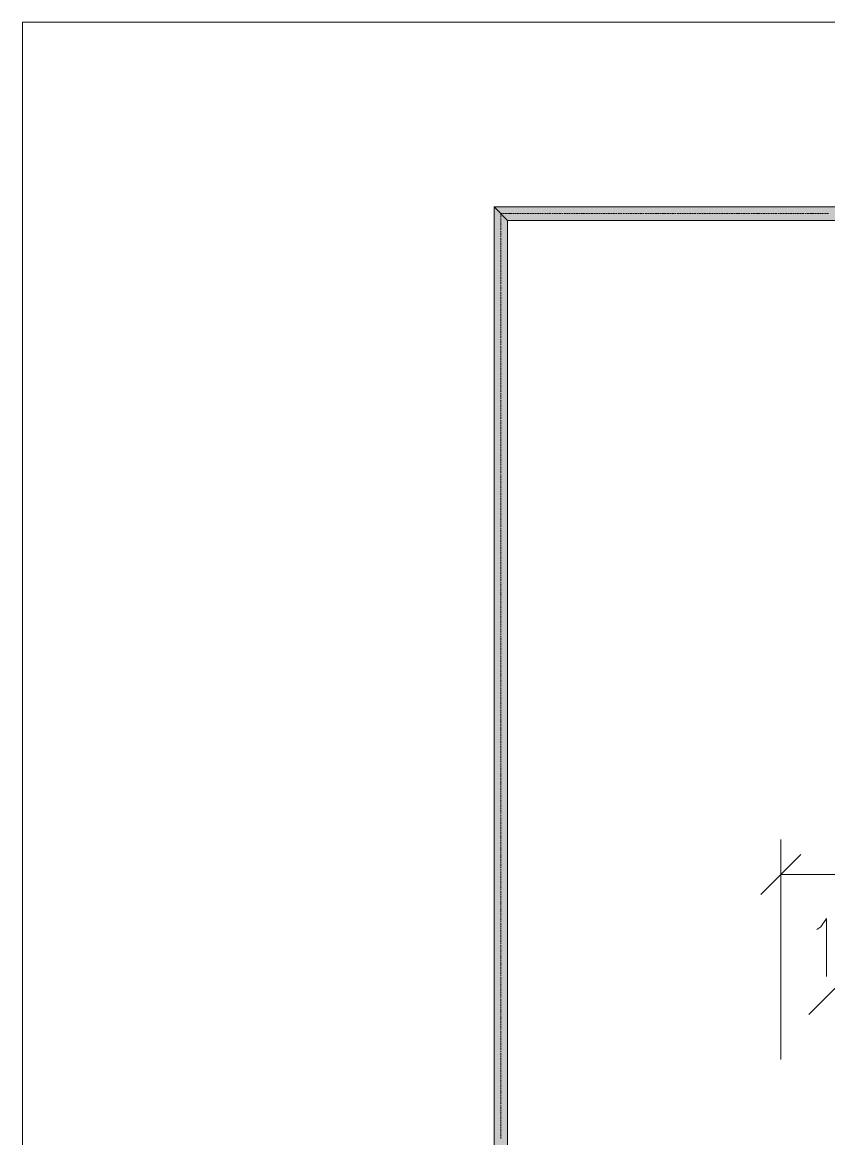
# Model space of a CAD drawing. Header units: millimetres. Extents: x -4415 to 173792, y -78716 to 47289.
# Drawn here: x -4415 to 8226, y 29781 to 47289 of the extents above; entities that cross this region are included whole.
import ezdxf

# ---------------------------------------------------------------- set-up
doc = ezdxf.new("R2010")
doc.units = ezdxf.units.MM

msp = doc.modelspace()

# ---------------------------------------------------------------- hatches: boundary and pattern name
h = msp.add_hatch(color=0)
h.dxf.hatch_style = 2
h.paths.add_polyline_path([(170896, 44393), (170687, 44183), (3191, 44183), (2980, 44393)])
h = msp.add_hatch(color=0)
h.dxf.hatch_style = 2
h.paths.add_polyline_path([(2980, 44393), (3191, 44183), (3191, -75611), (2980, -75821)])

# ---------------------------------------------------------------- linework, layer by layer
at = {"color": 0, "lineweight": 0}
for points in [[(-4415, -78716), (173792, -78716), (173792, 47289), (-4415, 47289)], [(170896, 44393), (170687, 44183), (3191, 44183), (2980, 44393)], [(2980, 44393), (3191, 44183), (3191, -75611), (2980, -75821)]]:
    msp.add_lwpolyline(points, close=True, dxfattribs=at)
for points in [[(3085, 44288), (3104, 44288)], [(3085, 44263), (3085, 44288)], [(3085, 44225), (3085, 44253)], [(3085, 44186), (3085, 44214)], [(3085, 44147), (3085, 44175)], [(3085, 44109), (3085, 44137)], [(3114, 44288), (3142, 44288)], [(3153, 44288), (3181, 44288)], [(3192, 44288), (3220, 44288)], [(3230, 44288), (3257, 44288)], [(3269, 44288), (3296, 44288)], [(3308, 44288), (3334, 44288)], [(3345, 44288), (3373, 44288)], [(3384, 44288), (3412, 44288)], [(3422, 44288), (3450, 44288)], [(3461, 44288), (3489, 44288)], [(3500, 44288), (3527, 44288)], [(3538, 44288), (3565, 44288)], [(3577, 44288), (3604, 44288)], [(3615, 44288), (3642, 44288)], [(3653, 44288), (3681, 44288)], [(3692, 44288), (3720, 44288)], [(3730, 44288), (3758, 44288)], [(3769, 44288), (3797, 44288)], [(3808, 44288), (3835, 44288)], [(3846, 44288), (3873, 44288)], [(3885, 44288), (3912, 44288)], [(3923, 44288), (3951, 44288)], [(3961, 44288), (3989, 44288)], [(4000, 44288), (4028, 44288)], [(4039, 44288), (4066, 44288)], [(4077, 44288), (4104, 44288)], [(4116, 44288), (4143, 44288)], [(4155, 44288), (4181, 44288)], [(4192, 44288), (4220, 44288)], [(4231, 44288), (4259, 44288)], [(4269, 44288), (4297, 44288)], [(4308, 44288), (4336, 44288)], [(4347, 44288), (4375, 44288)], [(4385, 44288), (4412, 44288)], [(4424, 44288), (4451, 44288)], [(4463, 44288), (4489, 44288)], [(4500, 44288), (4528, 44288)], [(4539, 44288), (4567, 44288)], [(4577, 44288), (4605, 44288)], [(4616, 44288), (4644, 44288)], [(4655, 44288), (4682, 44288)], [(4693, 44288), (4720, 44288)], [(4732, 44288), (4759, 44288)], [(4770, 44288), (4798, 44288)], [(4808, 44288), (4836, 44288)], [(4847, 44288), (4875, 44288)], [(4886, 44288), (4913, 44288)], [(4924, 44288), (4952, 44288)], [(4963, 44288), (4990, 44288)], [(5002, 44288), (5028, 44288)], [(5039, 44288), (5067, 44288)], [(5078, 44288), (5106, 44288)], [(5116, 44288), (5144, 44288)], [(5155, 44288), (5183, 44288)], [(5194, 44288), (5222, 44288)], [(5232, 44288), (5259, 44288)], [(5271, 44288), (5298, 44288)], [(5310, 44288), (5336, 44288)], [(5347, 44288), (5375, 44288)], [(5386, 44288), (5414, 44288)], [(5424, 44288), (5452, 44288)], [(5463, 44288), (5491, 44288)], [(5502, 44288), (5530, 44288)], [(5540, 44288), (5567, 44288)], [(5579, 44288), (5606, 44288)], [(5617, 44288), (5645, 44288)], [(5655, 44288), (5683, 44288)], [(5694, 44288), (5722, 44288)], [(5733, 44288), (5760, 44288)], [(5771, 44288), (5799, 44288)], [(5810, 44288), (5837, 44288)], [(5849, 44288), (5875, 44288)], [(5887, 44288), (5914, 44288)], [(5925, 44288), (5953, 44288)], [(5963, 44288), (5991, 44288)], [(6002, 44288), (6030, 44288)], [(6041, 44288), (6069, 44288)], [(6079, 44288), (6106, 44288)], [(6118, 44288), (6145, 44288)], [(6157, 44288), (6183, 44288)], [(6194, 44288), (6222, 44288)], [(6233, 44288), (6261, 44288)], [(6271, 44288), (6299, 44288)], [(6310, 44288), (6338, 44288)], [(6349, 44288), (6377, 44288)], [(6387, 44288), (6414, 44288)], [(6426, 44288), (6453, 44288)], [(6465, 44288), (6492, 44288)], [(6502, 44288), (6530, 44288)], [(6541, 44288), (6569, 44288)], [(6580, 44288), (6607, 44288)], [(6618, 44288), (6646, 44288)], [(6657, 44288), (6684, 44288)], [(6695, 44288), (6722, 44288)], [(6734, 44288), (6761, 44288)], [(6772, 44288), (6800, 44288)], [(6810, 44288), (6838, 44288)], [(6849, 44288), (6877, 44288)], [(6888, 44288), (6916, 44288)], [(6926, 44288), (6954, 44288)], [(6965, 44288), (6992, 44288)], [(7004, 44288), (7030, 44288)], [(7042, 44288), (7069, 44288)], [(7080, 44288), (7108, 44288)], [(7118, 44288), (7146, 44288)], [(7157, 44288), (7185, 44288)], [(7196, 44288), (7224, 44288)], [(7234, 44288), (7261, 44288)], [(7273, 44288), (7300, 44288)], [(7312, 44288), (7339, 44288)], [(7349, 44288), (7377, 44288)], [(7388, 44288), (7416, 44288)], [(7427, 44288), (7454, 44288)], [(7465, 44288), (7493, 44288)], [(7504, 44288), (7532, 44288)], [(7542, 44288), (7569, 44288)], [(7581, 44288), (7608, 44288)], [(7619, 44288), (7647, 44288)], [(7657, 44288), (7685, 44288)], [(7696, 44288), (7724, 44288)], [(7735, 44288), (7763, 44288)], [(7773, 44288), (7801, 44288)], [(7812, 44288), (7839, 44288)], [(7851, 44288), (7877, 44288)], [(7889, 44288), (7916, 44288)], [(7927, 44288), (7955, 44288)], [(7965, 44288), (7993, 44288)], [(8004, 44288), (8032, 44288)], [(8043, 44288), (8071, 44288)], [(8081, 44288), (8108, 44288)], [(8120, 44288), (8147, 44288)], [(8159, 44288), (8186, 44288)], [(8196, 44288), (8224, 44288)], [(3085, 44070), (3085, 44098)], [(3085, 44033), (3085, 44059)], [(3085, 43994), (3085, 44021)], [(3085, 43955), (3085, 43982)], [(3085, 43917), (3085, 43945)], [(3085, 43878), (3085, 43906)], [(3085, 43839), (3085, 43867)], [(3085, 43801), (3085, 43829)], [(3085, 43763), (3085, 43790)], [(3085, 43725), (3085, 43751)], [(3085, 43686), (3085, 43713)], [(3085, 43647), (3085, 43675)], [(3085, 43609), (3085, 43636)], [(3085, 43570), (3085, 43598)], [(3085, 43531), (3085, 43559)], [(3085, 43493), (3085, 43521)], [(3085, 43455), (3085, 43482)], [(3085, 43416), (3085, 43443)], [(3085, 43378), (3085, 43405)], [(3085, 43339), (3085, 43367)], [(3085, 43300), (3085, 43328)], [(3085, 43262), (3085, 43290)], [(3085, 43223), (3085, 43251)], [(3085, 43186), (3085, 43212)], [(3085, 43147), (3085, 43174)], [(3085, 43108), (3085, 43135)], [(3085, 43070), (3085, 43098)], [(3085, 43031), (3085, 43059)], [(3085, 42992), (3085, 43020)], [(3085, 42954), (3085, 42982)], [(3085, 42915), (3085, 42943)], [(3085, 42878), (3085, 42904)], [(3085, 42839), (3085, 42866)], [(3085, 42800), (3085, 42828)], [(3085, 42762), (3085, 42789)], [(3085, 42723), (3085, 42751)], [(3085, 42684), (3085, 42712)], [(3085, 42646), (3085, 42674)], [(3085, 42608), (3085, 42635)], [(3085, 42569), (3085, 42596)], [(3085, 42531), (3085, 42558)], [(3085, 42492), (3085, 42520)], [(3085, 42453), (3085, 42481)], [(3085, 42415), (3085, 42443)], [(3085, 42376), (3085, 42404)], [(3085, 42339), (3085, 42365)], [(3085, 42300), (3085, 42327)], [(3085, 42261), (3085, 42288)], [(3085, 42223), (3085, 42251)], [(3085, 42184), (3085, 42212)], [(3085, 42145), (3085, 42173)], [(3085, 42107), (3085, 42135)], [(3085, 42068), (3085, 42096)], [(3085, 42031), (3085, 42057)], [(3085, 41992), (3085, 42019)], [(3085, 41953), (3085, 41980)], [(3085, 41915), (3085, 41942)], [(3085, 41876), (3085, 41904)], [(3085, 41837), (3085, 41865)], [(3085, 41799), (3085, 41827)], [(3085, 41761), (3085, 41788)], [(3085, 41722), (3085, 41749)], [(3085, 41684), (3085, 41711)], [(3085, 41645), (3085, 41673)], [(3085, 41606), (3085, 41634)], [(3085, 41568), (3085, 41596)], [(3085, 41529), (3085, 41557)], [(3085, 41491), (3085, 41518)], [(3085, 41453), (3085, 41480)], [(3085, 41414), (3085, 41441)], [(3085, 41376), (3085, 41403)], [(3085, 41337), (3085, 41365)], [(3085, 41298), (3085, 41326)], [(3085, 41260), (3085, 41288)], [(3085, 41221), (3085, 41249)], [(3085, 41184), (3085, 41210)], [(3085, 41145), (3085, 41172)], [(3085, 41106), (3085, 41133)], [(3085, 41068), (3085, 41096)], [(3085, 41029), (3085, 41057)], [(3085, 40990), (3085, 41018)], [(3085, 40952), (3085, 40980)], [(3085, 40913), (3085, 40941)], [(3085, 40875), (3085, 40902)], [(3085, 40837), (3085, 40864)], [(3085, 40798), (3085, 40826)], [(3085, 40760), (3085, 40787)], [(3085, 40721), (3085, 40749)], [(3085, 40682), (3085, 40710)], [(3085, 40644), (3085, 40671)], [(3085, 40606), (3085, 40633)], [(3085, 40567), (3085, 40594)], [(3085, 40529), (3085, 40556)], [(3085, 40490), (3085, 40518)], [(3085, 40451), (3085, 40479)], [(3085, 40413), (3085, 40441)], [(3085, 40374), (3085, 40402)], [(3085, 40337), (3085, 40363)], [(3085, 40298), (3085, 40325)], [(3085, 40259), (3085, 40286)], [(3085, 40221), (3085, 40249)], [(3085, 40182), (3085, 40210)], [(3085, 40143), (3085, 40171)], [(3085, 40105), (3085, 40133)], [(3085, 40066), (3085, 40094)], [(3085, 40028), (3085, 40055)], [(3085, 39990), (3085, 40017)], [(3085, 39951), (3085, 39978)], [(3085, 39913), (3085, 39940)], [(3085, 39874), (3085, 39902)], [(3085, 39835), (3085, 39863)], [(3085, 39797), (3085, 39824)], [(3085, 39759), (3085, 39786)], [(3085, 39720), (3085, 39747)], [(3085, 39682), (3085, 39709)], [(3085, 39643), (3085, 39671)], [(3085, 39604), (3085, 39632)], [(3085, 39566), (3085, 39594)], [(3085, 39527), (3085, 39555)], [(3085, 39488), (3085, 39516)], [(3085, 39451), (3085, 39478)], [(3085, 39412), (3085, 39439)], [(3085, 39374), (3085, 39400)], [(3085, 39335), (3085, 39363)], [(3085, 39296), (3085, 39324)], [(3085, 39258), (3085, 39286)], [(3085, 39219), (3085, 39247)], [(3085, 39181), (3085, 39208)], [(3085, 39143), (3085, 39170)], [(3085, 39104), (3085, 39131)], [(3085, 39066), (3085, 39093)], [(3085, 39027), (3085, 39055)], [(3085, 38988), (3085, 39016)], [(3085, 38950), (3085, 38977)], [(3085, 38911), (3085, 38939)], [(3085, 38873), (3085, 38900)], [(3085, 38835), (3085, 38862)], [(3085, 38796), (3085, 38824)], [(3085, 38757), (3085, 38785)], [(3085, 38719), (3085, 38747)], [(3085, 38680), (3085, 38708)], [(3085, 38641), (3085, 38669)], [(3085, 38604), (3085, 38631)], [(3085, 38565), (3085, 38592)], [(3085, 38527), (3085, 38553)], [(3085, 38488), (3085, 38516)], [(3085, 38449), (3085, 38477)], [(3085, 38411), (3085, 38439)], [(3085, 38372), (3085, 38400)], [(3085, 38333), (3085, 38361)], [(3085, 38296), (3085, 38323)], [(3085, 38257), (3085, 38284)], [(3085, 38219), (3085, 38246)], [(3085, 38180), (3085, 38208)], [(3085, 38141), (3085, 38169)], [(3085, 38103), (3085, 38131)], [(3085, 38064), (3085, 38092)], [(3085, 38026), (3085, 38053)], [(3085, 37988), (3085, 38015)], [(3085, 37949), (3085, 37976)], [(3085, 37910), (3085, 37938)], [(3085, 37872), (3085, 37900)], [(3085, 37833), (3085, 37861)], [(3085, 37795), (3085, 37822)], [(3085, 37757), (3085, 37784)], [(3085, 37718), (3085, 37745)], [(3085, 37680), (3085, 37706)], [(3085, 37641), (3085, 37669)], [(3085, 37602), (3085, 37630)], [(3085, 37564), (3085, 37592)], [(3085, 37525), (3085, 37553)], [(3085, 37486), (3085, 37514)], [(3085, 37449), (3085, 37476)], [(3085, 37410), (3085, 37437)], [(3085, 37372), (3085, 37398)], [(3085, 37333), (3085, 37361)], [(3085, 37294), (3085, 37322)], [(3085, 37256), (3085, 37284)], [(3085, 37217), (3085, 37245)], [(3085, 37179), (3085, 37206)], [(3085, 37141), (3085, 37168)], [(3085, 37102), (3085, 37129)], [(3085, 37063), (3085, 37091)], [(3085, 37025), (3085, 37053)], [(3085, 36986), (3085, 37014)], [(3085, 36948), (3085, 36975)], [(3085, 36909), (3085, 36937)], [(3085, 36871), (3085, 36898)], [(3085, 36833), (3085, 36859)], [(3085, 36794), (3085, 36821)], [(3085, 36755), (3085, 36783)], [(3085, 36717), (3085, 36745)], [(3085, 36678), (3085, 36706)], [(3085, 36639), (3085, 36667)], [(3085, 36602), (3085, 36629)], [(3085, 36563), (3085, 36590)], [(3085, 36525), (3085, 36551)], [(3085, 36486), (3085, 36514)], [(3085, 36447), (3085, 36475)], [(3085, 36409), (3085, 36437)], [(3085, 36370), (3085, 36398)], [(3085, 36331), (3085, 36359)], [(3085, 36294), (3085, 36321)], [(3085, 36255), (3085, 36282)], [(3085, 36216), (3085, 36244)], [(3085, 36178), (3085, 36206)], [(3085, 36139), (3085, 36167)], [(3085, 36101), (3085, 36128)], [(3085, 36062), (3085, 36090)], [(3085, 36024), (3085, 36051)], [(3085, 35986), (3085, 36013)], [(3085, 35947), (3085, 35974)], [(3085, 35908), (3085, 35936)], [(3085, 35870), (3085, 35898)], [(3085, 35831), (3085, 35859)], [(3085, 35792), (3085, 35820)], [(3085, 35755), (3085, 35782)], [(3085, 35716), (3085, 35743)], [(3085, 35678), (3085, 35704)], [(3085, 35639), (3085, 35667)], [(3085, 35600), (3085, 35628)], [(3085, 35562), (3085, 35590)], [(3085, 35523), (3085, 35551)], [(3085, 35484), (3085, 35512)], [(3085, 35447), (3085, 35474)], [(3085, 35408), (3085, 35435)], [(3085, 35369), (3085, 35396)], [(3085, 35331), (3085, 35359)], [(3085, 35292), (3085, 35320)], [(3085, 35254), (3085, 35281)], [(3085, 35215), (3085, 35243)], [(3085, 35177), (3085, 35204)], [(3085, 35139), (3085, 35166)], [(3085, 35100), (3085, 35127)], [(3085, 35061), (3085, 35089)], [(3085, 35023), (3085, 35051)], [(3085, 34984), (3085, 35012)], [(3085, 34945), (3085, 34973)], [(3085, 34907), (3085, 34935)], [(3085, 34869), (3085, 34896)], [(3085, 34831), (3085, 34857)], [(3085, 34792), (3085, 34819)], [(3085, 34753), (3085, 34781)], [(3085, 34715), (3085, 34743)], [(3085, 34676), (3085, 34704)], [(3085, 34637), (3085, 34665)], [(3085, 34600), (3085, 34627)], [(3085, 34561), (3085, 34588)], [(3085, 34522), (3085, 34549)], [(3085, 34484), (3085, 34512)], [(3085, 34445), (3085, 34473)], [(3085, 34407), (3085, 34434)], [(3085, 34368), (3085, 34396)], [(3085, 34329), (3085, 34357)], [(3085, 34292), (3085, 34319)], [(7476, 31023), (7476, 34475)], [(3085, 34253), (3085, 34280)], [(3085, 34214), (3085, 34242)], [(3085, 34176), (3085, 34204)], [(3085, 34137), (3085, 34165)], [(7788, 34238), (7164, 33612)], [(3085, 34098), (3085, 34126)], [(3085, 34060), (3085, 34088)], [(3085, 34022), (3085, 34049)], [(3085, 33984), (3085, 34010)], [(3085, 33945), (3085, 33972)], [(3085, 33906), (3085, 33934)], [(3085, 33868), (3085, 33896)], [(3085, 33829), (3085, 33857)], [(3085, 33790), (3085, 33818)], [(7476, 33926), (22173, 33926)], [(3085, 33753), (3085, 33780)], [(3085, 33714), (3085, 33741)], [(3085, 33676), (3085, 33702)], [(3085, 33637), (3085, 33665)], [(3085, 33598), (3085, 33626)], [(3085, 33560), (3085, 33587)], [(3085, 33521), (3085, 33549)], [(3085, 33482), (3085, 33510)], [(3085, 33445), (3085, 33472)], [(3085, 33406), (3085, 33433)], [(3085, 33367), (3085, 33394)], [(3085, 33329), (3085, 33357)], [(3085, 33290), (3085, 33318)], [(3085, 33251), (3085, 33279)], [(3085, 33213), (3085, 33241)], [(3085, 33175), (3085, 33202)], [(3085, 33137), (3085, 33163)], [(3085, 33098), (3085, 33125)], [(8040, 33061), (8101, 33104), (8192, 33234), (8192, 32325)], [(3085, 33059), (3085, 33087)], [(3085, 33021), (3085, 33049)], [(3085, 32982), (3085, 33010)], [(3085, 32943), (3085, 32971)], [(3085, 32905), (3085, 32933)], [(3085, 32867), (3085, 32894)], [(3085, 32829), (3085, 32855)], [(3085, 32790), (3085, 32817)], [(3085, 32751), (3085, 32779)], [(3085, 32713), (3085, 32740)], [(3085, 32674), (3085, 32702)], [(3085, 32635), (3085, 32663)], [(3085, 32598), (3085, 32625)], [(3085, 32559), (3085, 32586)], [(3085, 32520), (3085, 32547)], [(3085, 32482), (3085, 32510)], [(3085, 32443), (3085, 32471)], [(3085, 32404), (3085, 32432)], [(3085, 32366), (3085, 32394)], [(3085, 32327), (3085, 32355)], [(3085, 32290), (3085, 32316)], [(3085, 32251), (3085, 32278)], [(3085, 32212), (3085, 32239)], [(8541, 32355), (7916, 31729)], [(3085, 32174), (3085, 32202)], [(3085, 32135), (3085, 32163)], [(3085, 32096), (3085, 32124)], [(3085, 32058), (3085, 32086)], [(3085, 32020), (3085, 32047)], [(3085, 31982), (3085, 32008)], [(3085, 31943), (3085, 31970)], [(3085, 31904), (3085, 31932)], [(3085, 31866), (3085, 31893)], [(3085, 31827), (3085, 31855)], [(3085, 31788), (3085, 31816)], [(3085, 31750), (3085, 31778)], [(3085, 31712), (3085, 31739)], [(3085, 31673), (3085, 31700)], [(3085, 31635), (3085, 31663)], [(3085, 31596), (3085, 31624)], [(3085, 31557), (3085, 31585)], [(3085, 31519), (3085, 31547)], [(3085, 31480), (3085, 31508)], [(3085, 31443), (3085, 31469)], [(3085, 31404), (3085, 31431)], [(3085, 31365), (3085, 31392)], [(3085, 31327), (3085, 31355)], [(3085, 31288), (3085, 31316)], [(3085, 31249), (3085, 31277)], [(3085, 31211), (3085, 31239)], [(3085, 31173), (3085, 31200)], [(3085, 31135), (3085, 31161)], [(3085, 31096), (3085, 31123)], [(3085, 31057), (3085, 31085)], [(3085, 31019), (3085, 31047)], [(3085, 30980), (3085, 31008)], [(3085, 30941), (3085, 30969)], [(3085, 30903), (3085, 30931)], [(3085, 30865), (3085, 30892)], [(3085, 30826), (3085, 30853)], [(3085, 30788), (3085, 30815)], [(3085, 30749), (3085, 30777)], [(3085, 30711), (3085, 30738)], [(3085, 30672), (3085, 30700)], [(3085, 30633), (3085, 30661)], [(3085, 30596), (3085, 30622)], [(3085, 30557), (3085, 30584)], [(3085, 30518), (3085, 30545)], [(3085, 30480), (3085, 30508)], [(3085, 30441), (3085, 30469)], [(3085, 30402), (3085, 30430)], [(3085, 30364), (3085, 30392)], [(3085, 30325), (3085, 30353)], [(3085, 30288), (3085, 30314)], [(3085, 30249), (3085, 30276)], [(3085, 30210), (3085, 30237)], [(3085, 30172), (3085, 30200)], [(3085, 30133), (3085, 30161)], [(3085, 30094), (3085, 30122)], [(3085, 30056), (3085, 30084)], [(3085, 30018), (3085, 30045)], [(3085, 29979), (3085, 30006)], [(3085, 29941), (3085, 29968)], [(3085, 29902), (3085, 29930)], [(3085, 29864), (3085, 29891)], [(3085, 29825), (3085, 29853)], [(3085, 29786), (3085, 29814)]]:
    msp.add_lwpolyline(points, dxfattribs=at)

doc.saveas('drawing.dxf')
